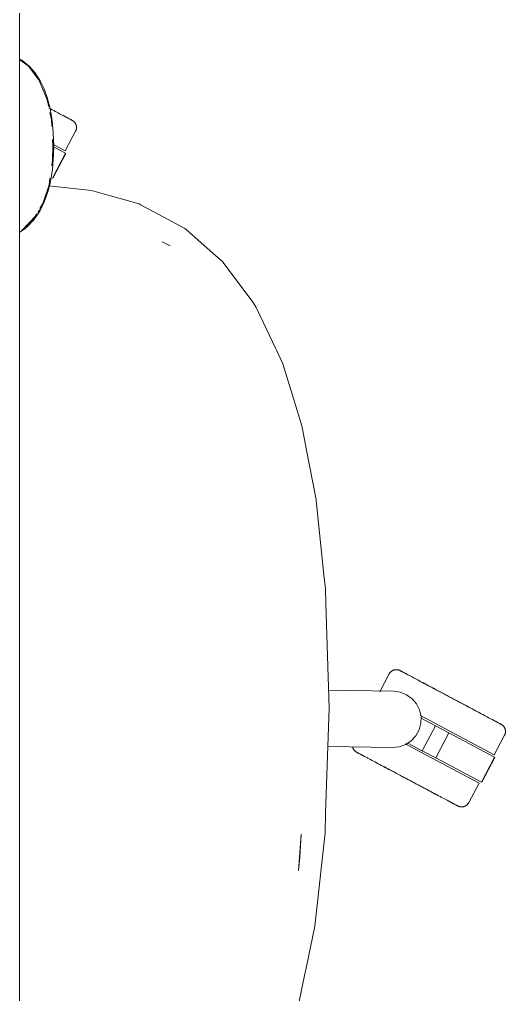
# Model space of a CAD drawing. Header units: millimetres. Extents: x 155927 to 317870, y -36033 to 97293.
# Drawn here: x 213611.9 to 213853.6, y 19080.5 to 19565.6 of the extents above; entities that cross this region are included whole.
import ezdxf

# ---------------------------------------------------------------- set-up
doc = ezdxf.new("R2010")
doc.units = ezdxf.units.MM
doc.header["$MEASUREMENT"] = 0
doc.layers.add('G-IMPT', color=8, linetype='CONTINUOUS', lineweight=9)
doc.layers.add('I-FURN', color=8, linetype='CONTINUOUS', lineweight=9)

msp = doc.modelspace()

# ---------------------------------------------------------------- linework, layer by layer
at = {"layer": 'G-IMPT'}
for p, q in [((213611.88, 19546.01), (213613.07, 19545.33)), ((213611.88, 19545.72), (213616.29, 19542.45)), ((213613.07, 19545.33), (213616.81, 19542.25)), ((213616.29, 19542.45), (213621.51, 19535.66)), ((213619.48, 19539.21), (213616.81, 19542.25)), ((213622.13, 19535.17), (213619.48, 19539.21)), ((213621.51, 19535.66), (213623.35, 19531.27)), ((213622.13, 19535.17), (213624.12, 19531.09)), ((213625.68, 19525.65), (213623.35, 19531.27)), ((213625.7, 19526.76), (213624.12, 19531.09)), ((213625.68, 19525.65), (213626.39, 19522.18)), ((213625.7, 19526.76), (213627.13, 19521.28)), ((213626.95, 19519.43), (213627.72, 19515.68)), ((213628.13, 19515.35), (213627.13, 19521.28)), ((213627.72, 19515.68), (213627.92, 19512.48)), ((213628.13, 19515.35), (213628.7, 19509.2)), ((213628.88, 19502.86), (213628.7, 19509.2)), ((213628.31, 19505.97), (213628.5, 19502.86)), ((213628.27, 19495.69), (213628.5, 19502.86)), ((213628.79, 19498.35), (213628.88, 19502.86)), ((213628.27, 19495.69), (213627.88, 19492.91)), ((213628.79, 19498.35), (213628.22, 19491.04)), ((213627.1, 19484.27), (213628.22, 19491.04)), ((213626.12, 19480.35), (213627.1, 19484.27)), ((213627.01, 19486.73), (213626.55, 19483.43)), ((213626.55, 19483.43), (213623.52, 19474.04)), ((213626.12, 19480.35), (213624.38, 19475.26)), ((213626.43, 19482.93), (213647.71, 19480.51)), ((213649.97, 19479.88), (213647.71, 19480.51)), ((213649.97, 19479.88), (213671.31, 19473.87)), ((213624.38, 19475.26), (213622.18, 19470.62)), ((213621.77, 19471.12), (213620.91, 19469.68)), ((213622.18, 19470.62), (213621.37, 19469.25)), ((213623.52, 19474.04), (213622.05, 19471.59)), ((213671.31, 19473.87), (213672.43, 19473.28)), ((213672.43, 19473.28), (213683.66, 19467.26)), ((213619.75, 19467.83), (213612.85, 19460.44)), ((213618.55, 19465.74), (213612.85, 19460.44)), ((213618.34, 19466.2), (213615.26, 19462.67)), ((213616.06, 19462.75), (213618.92, 19465.79)), ((213619.75, 19467.83), (213618.47, 19466.36)), ((213620.44, 19468.89), (213618.55, 19465.74)), ((213618.92, 19465.79), (213621.37, 19469.25)), ((213683.66, 19467.26), (213694.1, 19461.68)), ((213611.88, 19459.66), (213614.74, 19461.61)), ((213612.85, 19460.44), (213615.26, 19462.67)), ((213616.06, 19462.75), (213614.74, 19461.61)), ((213694.77, 19461.09), (213694.1, 19461.68)), ((213709.55, 19448.08), (213694.77, 19461.09)), ((213684.5, 19454.25), (213682.91, 19455.03)), ((213686.8, 19453.07), (213682.91, 19455.03)), ((213686.8, 19453.07), (213684.5, 19454.25)), ((213709.55, 19448.08), (213712.81, 19445.21)), ((213713.53, 19444.24), (213712.81, 19445.21)), ((213728.1, 19424.74), (213713.53, 19444.24)), ((213728.1, 19424.74), (213728.56, 19423.97)), ((213728.56, 19423.97), (213729.5, 19422.39)), ((213729.93, 19421.68), (213729.5, 19422.39)), ((213729.93, 19421.68), (213739.19, 19402.04)), ((213739.19, 19402.04), (213739.63, 19401.12)), ((213742.82, 19394.36), (213739.63, 19401.12)), ((213742.82, 19394.36), (213748.14, 19377.09)), ((213748.14, 19377.09), (213752.33, 19363.48)), ((213752.33, 19363.48), (213753.79, 19355.88)), ((213754.49, 19352.21), (213753.79, 19355.88)), ((213754.49, 19352.21), (213759.36, 19326.84)), ((213759.45, 19326.37), (213759.36, 19326.84)), ((213759.45, 19326.37), (213763.27, 19289.38)), ((213763.27, 19289.38), (213764, 19282.31)), ((213764.23, 19275.06), (213764, 19282.31)), ((213765.84, 19222.89), (213764.23, 19275.06)), ((213764.14, 19170.71), (213765.84, 19222.89)), ((213764.14, 19170.71), (213763.82, 19160.77)), ((213751.94, 19160.23), (213750.69, 19141.95)), ((213751.94, 19160.23), (213751.3, 19148.9)), ((213763.33, 19156.4), (213763.82, 19160.77)), ((213763.33, 19156.4), (213759.21, 19118.95)), ((213750.69, 19141.95), (213751.3, 19148.9)), ((213758.72, 19114.53), (213759.21, 19118.95)), ((213754.37, 19093.59), (213758.72, 19114.53)), ((213754.37, 19093.59), (213753.61, 19089.91)), ((213753.61, 19089.91), (213750.74, 19076.09))]:
    msp.add_line(p, q, dxfattribs=at)
at = {"layer": 'I-FURN'}
for p, q in [((213611.88, 20022.86), (213611.88, 18422.86)), ((213611.88, 18422.86), (213611.88, 20022.86)), ((213627.36, 19521.16), (213626.53, 19521.6)), ((213628.17, 19520.73), (213627.36, 19521.16)), ((213628.96, 19520.31), (213628.17, 19520.73)), ((213629.72, 19519.9), (213628.96, 19520.31)), ((213630.46, 19519.51), (213629.72, 19519.9)), ((213631.17, 19519.13), (213630.46, 19519.51)), ((213631.84, 19518.77), (213631.17, 19519.13)), ((213632.49, 19518.43), (213631.84, 19518.77)), ((213633.11, 19518.1), (213632.49, 19518.43)), ((213633.69, 19517.79), (213633.11, 19518.1)), ((213633.38, 19517.96), (213633.95, 19517.65)), ((213634.24, 19517.5), (213633.69, 19517.79)), ((213633.95, 19517.65), (213634.48, 19517.37)), ((213634.76, 19517.22), (213634.24, 19517.5)), ((213634.48, 19517.37), (213634.99, 19517.1)), ((213635.24, 19516.97), (213634.76, 19517.22)), ((213634.99, 19517.1), (213635.45, 19516.86)), ((213635.69, 19516.73), (213635.24, 19516.97)), ((213635.45, 19516.86), (213635.88, 19516.63)), ((213636.1, 19516.51), (213635.69, 19516.73)), ((213635.88, 19516.63), (213636.27, 19516.42)), ((213636.47, 19516.31), (213636.1, 19516.51)), ((213636.27, 19516.42), (213636.63, 19516.23)), ((213636.81, 19516.14), (213636.47, 19516.31)), ((213636.63, 19516.23), (213636.95, 19516.06)), ((213637.1, 19515.98), (213636.81, 19516.14)), ((213636.95, 19516.06), (213637.23, 19515.91)), ((213637.36, 19515.84), (213637.1, 19515.98)), ((213637.23, 19515.91), (213637.47, 19515.78)), ((213637.58, 19515.72), (213637.36, 19515.84)), ((213637.47, 19515.78), (213637.67, 19515.68)), ((213637.76, 19515.63), (213637.58, 19515.72)), ((213637.67, 19515.68), (213637.83, 19515.59)), ((213637.9, 19515.55), (213637.76, 19515.63)), ((213637.83, 19515.59), (213637.95, 19515.53)), ((213638, 19515.5), (213637.9, 19515.55)), ((213637.95, 19515.53), (213638.03, 19515.48)), ((213638.06, 19515.47), (213638, 19515.5)), ((213638.03, 19515.48), (213638.08, 19515.46)), ((213638.08, 19515.46), (213638.06, 19515.47)), ((213638.08, 19515.46), (213638.22, 19515.38)), ((213638.08, 19515.46), (213638.08, 19515.46)), ((213638.22, 19515.38), (213638.36, 19515.29)), ((213638.36, 19515.29), (213638.49, 19515.21)), ((213638.49, 19515.21), (213638.63, 19515.11)), ((213638.63, 19515.11), (213638.75, 19515.01)), ((213638.75, 19515.01), (213638.87, 19514.91)), ((213638.87, 19514.91), (213638.99, 19514.8)), ((213638.99, 19514.8), (213639.11, 19514.68)), ((213639.11, 19514.68), (213639.21, 19514.56)), ((213639.21, 19514.56), (213639.32, 19514.44)), ((213639.32, 19514.44), (213639.42, 19514.31)), ((213639.42, 19514.31), (213639.51, 19514.18)), ((213639.51, 19514.18), (213639.6, 19514.05)), ((213639.6, 19514.05), (213639.68, 19513.91)), ((213639.68, 19513.91), (213639.76, 19513.77)), ((213639.76, 19513.77), (213639.83, 19513.62)), ((213639.83, 19513.62), (213639.9, 19513.48)), ((213639.9, 19513.48), (213639.96, 19513.33)), ((213639.96, 19513.33), (213640.01, 19513.17)), ((213640.01, 19513.17), (213640.06, 19513.02)), ((213634.6, 19500.32), (213639.75, 19510.01)), ((213639.77, 19510.05), (213639.75, 19510.01)), ((213639.84, 19510.19), (213639.77, 19510.05)), ((213639.91, 19510.34), (213639.84, 19510.19)), ((213639.97, 19510.49), (213639.91, 19510.34)), ((213640.02, 19510.64), (213639.97, 19510.49)), ((213640.07, 19510.79), (213640.02, 19510.64)), ((213640.06, 19513.02), (213640.1, 19512.86)), ((213640.11, 19510.95), (213640.07, 19510.79)), ((213640.1, 19512.86), (213640.14, 19512.71)), ((213640.14, 19511.11), (213640.11, 19510.95)), ((213640.14, 19512.71), (213640.17, 19512.55)), ((213640.17, 19511.26), (213640.14, 19511.11)), ((213640.17, 19512.55), (213640.19, 19512.39)), ((213640.19, 19511.42), (213640.17, 19511.26)), ((213640.19, 19512.39), (213640.21, 19512.23)), ((213640.21, 19511.59), (213640.19, 19511.42)), ((213640.21, 19512.23), (213640.22, 19512.07)), ((213640.22, 19511.75), (213640.21, 19511.59)), ((213640.22, 19512.07), (213640.22, 19511.91)), ((213640.22, 19511.91), (213640.22, 19511.75)), ((213634.78, 19499.09), (213628.21, 19486.73)), ((213628.38, 19486.64), (213634.95, 19499)), ((213628.97, 19503.31), (213634.6, 19500.32)), ((213629.49, 19501.9), (213634.78, 19499.09)), ((213628.21, 19486.73), (213628.12, 19486.78)), ((213796.99, 19241.41), (213797.13, 19241.49)), ((213797.13, 19241.49), (213797.26, 19241.58)), ((213797.26, 19241.58), (213797.41, 19241.66)), ((213797.41, 19241.66), (213797.55, 19241.73)), ((213797.55, 19241.73), (213797.7, 19241.79)), ((213797.7, 19241.79), (213797.85, 19241.85)), ((213797.85, 19241.85), (213798, 19241.91)), ((213798, 19241.91), (213798.15, 19241.96)), ((213798.15, 19241.96), (213798.31, 19242)), ((213798.31, 19242), (213798.47, 19242.03)), ((213798.47, 19242.03), (213798.62, 19242.06)), ((213798.62, 19242.06), (213798.78, 19242.08)), ((213798.78, 19242.08), (213798.94, 19242.1)), ((213798.94, 19242.1), (213799.1, 19242.11)), ((213799.1, 19242.11), (213799.27, 19242.11)), ((213799.27, 19242.11), (213799.43, 19242.11)), ((213799.43, 19242.11), (213799.59, 19242.1)), ((213799.59, 19242.1), (213799.75, 19242.09)), ((213799.75, 19242.09), (213799.91, 19242.06)), ((213799.91, 19242.06), (213800.07, 19242.04)), ((213800.07, 19242.04), (213800.22, 19242)), ((213800.22, 19242), (213800.38, 19241.96)), ((213800.38, 19241.96), (213800.53, 19241.91)), ((213800.53, 19241.91), (213800.69, 19241.86)), ((213800.69, 19241.86), (213800.84, 19241.8)), ((213800.84, 19241.8), (213800.98, 19241.73)), ((213800.98, 19241.73), (213801.13, 19241.66)), ((213801.13, 19241.66), (213801.17, 19241.64)), ((213801.17, 19241.64), (213801.19, 19241.63)), ((213801.21, 19241.62), (213801.17, 19241.64)), ((213801.17, 19241.64), (213801.17, 19241.64)), ((213801.19, 19241.63), (213801.25, 19241.6)), ((213801.3, 19241.57), (213801.21, 19241.62)), ((213801.25, 19241.6), (213801.35, 19241.55)), ((213801.42, 19241.51), (213801.3, 19241.57)), ((213801.35, 19241.55), (213801.49, 19241.47)), ((213801.58, 19241.42), (213801.42, 19241.51)), ((213801.49, 19241.47), (213801.67, 19241.38)), ((213795.72, 19239.98), (213791.02, 19231.14)), ((213795.72, 19239.98), (213795.79, 19240.12)), ((213795.79, 19240.12), (213795.88, 19240.26)), ((213795.88, 19240.26), (213795.97, 19240.39)), ((213795.97, 19240.39), (213796.06, 19240.52)), ((213796.06, 19240.52), (213796.16, 19240.65)), ((213796.16, 19240.65), (213796.27, 19240.77)), ((213796.27, 19240.77), (213796.38, 19240.89)), ((213796.38, 19240.89), (213796.49, 19241)), ((213796.49, 19241), (213796.61, 19241.11)), ((213796.61, 19241.11), (213796.73, 19241.21)), ((213796.73, 19241.21), (213796.86, 19241.31)), ((213796.86, 19241.31), (213796.99, 19241.41)), ((213801.78, 19241.32), (213801.58, 19241.42)), ((213801.67, 19241.38), (213801.89, 19241.26)), ((213802.02, 19241.19), (213801.78, 19241.32)), ((213801.89, 19241.26), (213802.15, 19241.12)), ((213802.3, 19241.04), (213802.02, 19241.19)), ((213802.15, 19241.12), (213802.44, 19240.96)), ((213802.62, 19240.87), (213802.3, 19241.04)), ((213802.44, 19240.96), (213802.78, 19240.79)), ((213802.97, 19240.68), (213802.62, 19240.87)), ((213802.78, 19240.79), (213803.15, 19240.59)), ((213803.37, 19240.47), (213802.97, 19240.68)), ((213803.15, 19240.59), (213803.56, 19240.37)), ((213803.8, 19240.24), (213803.37, 19240.47)), ((213803.56, 19240.37), (213804.01, 19240.13)), ((213804.26, 19240), (213803.8, 19240.24)), ((213804.01, 19240.13), (213804.49, 19239.88)), ((213804.76, 19239.73), (213804.26, 19240)), ((213804.49, 19239.88), (213805.01, 19239.6)), ((213805.3, 19239.45), (213804.76, 19239.73)), ((213805.01, 19239.6), (213805.56, 19239.31)), ((213805.87, 19239.14), (213805.3, 19239.45)), ((213805.56, 19239.31), (213806.14, 19239)), ((213806.47, 19238.82), (213805.87, 19239.14)), ((213807.1, 19238.49), (213806.47, 19238.82)), ((213807.77, 19238.13), (213807.1, 19238.49)), ((213808.46, 19237.76), (213807.77, 19238.13)), ((213809.18, 19237.38), (213808.46, 19237.76)), ((213809.93, 19236.98), (213809.18, 19237.38)), ((213810.71, 19236.57), (213809.93, 19236.98)), ((213765.56, 19231.92), (213797.9, 19231.35)), ((213811.51, 19236.14), (213810.71, 19236.57)), ((213812.34, 19235.7), (213811.51, 19236.14)), ((213811.89, 19235.94), (213812.72, 19235.5)), ((213813.18, 19235.25), (213812.34, 19235.7)), ((213812.72, 19235.5), (213813.58, 19235.04)), ((213814.05, 19234.79), (213813.18, 19235.25)), ((213813.58, 19235.04), (213814.46, 19234.58)), ((213814.94, 19234.32), (213814.05, 19234.79)), ((213814.46, 19234.58), (213815.35, 19234.1)), ((213815.84, 19233.84), (213814.94, 19234.32)), ((213815.35, 19234.1), (213816.27, 19233.61)), ((213816.77, 19233.35), (213815.84, 19233.84)), ((213816.27, 19233.61), (213817.2, 19233.12)), ((213817.7, 19232.85), (213816.77, 19233.35)), ((213817.2, 19233.12), (213818.14, 19232.62)), ((213818.65, 19232.34), (213817.7, 19232.85)), ((213818.14, 19232.62), (213819.1, 19232.11)), ((213819.62, 19231.83), (213818.65, 19232.34)), ((213819.1, 19232.11), (213820.07, 19231.59)), ((213820.59, 19231.31), (213819.62, 19231.83)), ((213797.9, 19231.35), (213801.25, 19230.89)), ((213801.25, 19230.89), (213804.38, 19229.64)), ((213804.38, 19229.64), (213807.12, 19227.67)), ((213807.12, 19227.67), (213809.31, 19225.11)), ((213820.07, 19231.59), (213821.04, 19231.07)), ((213821.58, 19230.79), (213820.59, 19231.31)), ((213821.04, 19231.07), (213822.03, 19230.55)), ((213822.57, 19230.26), (213821.58, 19230.79)), ((213822.03, 19230.55), (213823.03, 19230.02)), ((213823.56, 19229.73), (213822.57, 19230.26)), ((213823.03, 19230.02), (213824.02, 19229.49)), ((213824.57, 19229.2), (213823.56, 19229.73)), ((213824.02, 19229.49), (213825.03, 19228.96)), ((213825.57, 19228.67), (213824.57, 19229.2)), ((213825.03, 19228.96), (213826.03, 19228.42)), ((213826.58, 19228.13), (213825.57, 19228.67)), ((213826.03, 19228.42), (213827.04, 19227.89)), ((213827.58, 19227.6), (213826.58, 19228.13)), ((213827.04, 19227.89), (213828.04, 19227.35)), ((213828.58, 19227.07), (213827.58, 19227.6)), ((213828.04, 19227.35), (213829.04, 19226.82)), ((213829.58, 19226.53), (213828.58, 19227.07)), ((213809.31, 19225.11), (213810.83, 19222.1)), ((213810.83, 19222.1), (213811.58, 19218.81)), ((213829.04, 19226.82), (213830.04, 19226.29)), ((213830.58, 19226.01), (213829.58, 19226.53)), ((213830.04, 19226.29), (213831.03, 19225.76)), ((213831.56, 19225.48), (213830.58, 19226.01)), ((213831.03, 19225.76), (213832.02, 19225.24)), ((213832.54, 19224.96), (213831.56, 19225.48)), ((213832.02, 19225.24), (213832.99, 19224.72)), ((213833.51, 19224.45), (213832.54, 19224.96)), ((213832.99, 19224.72), (213833.95, 19224.21)), ((213834.47, 19223.94), (213833.51, 19224.45)), ((213833.95, 19224.21), (213834.9, 19223.7)), ((213835.41, 19223.43), (213834.47, 19223.94)), ((213834.9, 19223.7), (213835.84, 19223.21)), ((213836.34, 19222.94), (213835.41, 19223.43)), ((213835.84, 19223.21), (213836.76, 19222.72)), ((213837.26, 19222.45), (213836.34, 19222.94)), ((213836.76, 19222.72), (213837.31, 19222.42)), ((213838.15, 19221.98), (213837.26, 19222.45)), ((213811.24, 19219.3), (213847.96, 19199.78)), ((213811.58, 19218.81), (213811.52, 19215.43)), ((213811.65, 19217.95), (213818.79, 19214.15)), ((213839.03, 19221.51), (213838.15, 19221.98)), ((213839.89, 19221.06), (213839.03, 19221.51)), ((213840.72, 19220.61), (213839.89, 19221.06)), ((213841.53, 19220.18), (213840.72, 19220.61)), ((213842.32, 19219.76), (213841.53, 19220.18)), ((213843.08, 19219.36), (213842.32, 19219.76)), ((213843.82, 19218.97), (213843.08, 19219.36)), ((213844.52, 19218.59), (213843.82, 19218.97)), ((213845.2, 19218.23), (213844.52, 19218.59)), ((213845.85, 19217.88), (213845.2, 19218.23)), ((213846.47, 19217.56), (213845.85, 19217.88)), ((213847.05, 19217.25), (213846.47, 19217.56)), ((213846.74, 19217.41), (213847.31, 19217.11)), ((213847.6, 19216.95), (213847.05, 19217.25)), ((213811.52, 19215.43), (213810.66, 19212.17)), ((213818.79, 19214.15), (213812.22, 19201.79)), ((213818.79, 19214.15), (213825.43, 19210.62)), ((213847.31, 19217.11), (213847.84, 19216.82)), ((213848.12, 19216.68), (213847.6, 19216.95)), ((213847.84, 19216.82), (213848.34, 19216.56)), ((213848.6, 19216.42), (213848.12, 19216.68)), ((213848.34, 19216.56), (213848.81, 19216.31)), ((213849.05, 19216.18), (213848.6, 19216.42)), ((213848.81, 19216.31), (213849.24, 19216.08)), ((213849.46, 19215.97), (213849.05, 19216.18)), ((213849.24, 19216.08), (213849.63, 19215.87)), ((213849.83, 19215.77), (213849.46, 19215.97)), ((213849.63, 19215.87), (213849.99, 19215.68)), ((213850.17, 19215.59), (213849.83, 19215.77)), ((213849.99, 19215.68), (213850.31, 19215.51)), ((213850.46, 19215.43), (213850.17, 19215.59)), ((213850.31, 19215.51), (213850.59, 19215.37)), ((213850.72, 19215.29), (213850.46, 19215.43)), ((213850.59, 19215.37), (213850.83, 19215.24)), ((213850.94, 19215.18), (213850.72, 19215.29)), ((213850.83, 19215.24), (213851.03, 19215.13)), ((213851.12, 19215.08), (213850.94, 19215.18)), ((213851.03, 19215.13), (213851.19, 19215.05)), ((213851.26, 19215.01), (213851.12, 19215.08)), ((213851.19, 19215.05), (213851.31, 19214.98)), ((213851.36, 19214.95), (213851.26, 19215.01)), ((213851.31, 19214.98), (213851.39, 19214.94)), ((213851.42, 19214.92), (213851.36, 19214.95)), ((213851.39, 19214.94), (213851.44, 19214.91)), ((213851.44, 19214.91), (213851.42, 19214.92)), ((213851.44, 19214.91), (213851.58, 19214.83)), ((213851.44, 19214.91), (213851.44, 19214.91)), ((213851.58, 19214.83), (213851.72, 19214.75)), ((213851.72, 19214.75), (213851.85, 19214.66)), ((213851.85, 19214.66), (213851.98, 19214.56)), ((213851.98, 19214.56), (213852.11, 19214.46)), ((213852.11, 19214.46), (213852.23, 19214.36)), ((213852.23, 19214.36), (213852.35, 19214.25)), ((213852.35, 19214.25), (213852.46, 19214.14)), ((213852.46, 19214.14), (213852.57, 19214.02)), ((213852.57, 19214.02), (213852.68, 19213.89)), ((213852.68, 19213.89), (213852.78, 19213.77)), ((213852.78, 19213.77), (213852.87, 19213.64)), ((213852.87, 19213.64), (213852.96, 19213.5)), ((213852.96, 19213.5), (213853.04, 19213.36)), ((213853.04, 19213.36), (213853.12, 19213.22)), ((213853.12, 19213.22), (213853.19, 19213.08)), ((213853.19, 19213.08), (213853.26, 19212.93)), ((213853.26, 19212.93), (213853.32, 19212.78)), ((213853.32, 19212.78), (213853.37, 19212.63)), ((213853.37, 19212.63), (213853.42, 19212.48)), ((213853.42, 19212.48), (213853.46, 19212.32)), ((213853.46, 19212.32), (213853.5, 19212.16)), ((213809.04, 19209.21), (213806.75, 19206.73)), ((213810.66, 19212.17), (213809.04, 19209.21)), ((213825.43, 19210.62), (213818.86, 19198.26)), ((213825.43, 19210.62), (213848.14, 19198.54)), ((213847.96, 19199.78), (213853.11, 19209.46)), ((213853.13, 19209.5), (213853.11, 19209.46)), ((213853.2, 19209.64), (213853.13, 19209.5)), ((213853.26, 19209.79), (213853.2, 19209.64)), ((213853.32, 19209.94), (213853.26, 19209.79)), ((213853.38, 19210.09), (213853.32, 19209.94)), ((213853.42, 19210.25), (213853.38, 19210.09)), ((213853.47, 19210.4), (213853.42, 19210.25)), ((213853.5, 19210.56), (213853.47, 19210.4)), ((213853.5, 19212.16), (213853.53, 19212)), ((213853.53, 19210.72), (213853.5, 19210.56)), ((213853.53, 19212), (213853.55, 19211.84)), ((213853.55, 19210.88), (213853.53, 19210.72)), ((213853.55, 19211.84), (213853.57, 19211.68)), ((213853.57, 19211.04), (213853.55, 19210.88)), ((213853.57, 19211.68), (213853.58, 19211.52)), ((213853.58, 19211.2), (213853.57, 19211.04)), ((213853.58, 19211.52), (213853.58, 19211.36)), ((213853.58, 19211.36), (213853.58, 19211.2)), ((213797.42, 19203.37), (213765.23, 19203.93)), ((213777.55, 19203.62), (213777.51, 19203.78)), ((213777.59, 19203.46), (213777.55, 19203.62)), ((213777.64, 19203.31), (213777.59, 19203.46)), ((213777.69, 19203.16), (213777.64, 19203.31)), ((213777.75, 19203.01), (213777.69, 19203.16)), ((213777.82, 19202.86), (213777.75, 19203.01)), ((213777.89, 19202.72), (213777.82, 19202.86)), ((213777.97, 19202.58), (213777.89, 19202.72)), ((213800.77, 19203.72), (213797.42, 19203.37)), ((213803.95, 19204.86), (213800.77, 19203.72)), ((213803.7, 19205.19), (213840.45, 19185.65)), ((213806.75, 19206.73), (213803.95, 19204.86)), ((213812.22, 19201.79), (213805.08, 19205.59)), ((213778.05, 19202.44), (213777.97, 19202.58)), ((213778.14, 19202.3), (213778.05, 19202.44)), ((213778.24, 19202.17), (213778.14, 19202.3)), ((213778.33, 19202.05), (213778.24, 19202.17)), ((213778.44, 19201.92), (213778.33, 19202.05)), ((213778.55, 19201.8), (213778.44, 19201.92)), ((213778.66, 19201.69), (213778.55, 19201.8)), ((213778.78, 19201.58), (213778.66, 19201.69)), ((213778.9, 19201.47), (213778.78, 19201.58)), ((213779.03, 19201.37), (213778.9, 19201.47)), ((213779.16, 19201.28), (213779.03, 19201.37)), ((213779.29, 19201.19), (213779.16, 19201.28)), ((213779.43, 19201.11), (213779.29, 19201.19)), ((213779.57, 19201.03), (213779.43, 19201.11)), ((213779.58, 19201.02), (213779.57, 19201.03)), ((213779.57, 19201.03), (213779.59, 19201.02)), ((213779.62, 19201), (213779.58, 19201.02)), ((213779.59, 19201.02), (213779.65, 19200.98)), ((213779.7, 19200.96), (213779.62, 19201)), ((213779.65, 19200.98), (213779.75, 19200.93)), ((213779.82, 19200.89), (213779.7, 19200.96)), ((213779.75, 19200.93), (213779.89, 19200.86)), ((213779.98, 19200.81), (213779.82, 19200.89)), ((213779.89, 19200.86), (213780.07, 19200.76)), ((213780.19, 19200.7), (213779.98, 19200.81)), ((213780.07, 19200.76), (213780.29, 19200.64)), ((213780.43, 19200.57), (213780.19, 19200.7)), ((213780.29, 19200.64), (213780.55, 19200.51)), ((213780.71, 19200.42), (213780.43, 19200.57)), ((213780.55, 19200.51), (213780.85, 19200.35)), ((213781.02, 19200.26), (213780.71, 19200.42)), ((213780.85, 19200.35), (213781.18, 19200.17)), ((213781.38, 19200.07), (213781.02, 19200.26)), ((213781.18, 19200.17), (213781.56, 19199.97)), ((213781.77, 19199.86), (213781.38, 19200.07)), ((213781.56, 19199.97), (213781.97, 19199.75)), ((213782.2, 19199.63), (213781.77, 19199.86)), ((213781.97, 19199.75), (213782.41, 19199.52)), ((213782.67, 19199.38), (213782.2, 19199.63)), ((213782.41, 19199.52), (213782.89, 19199.26)), ((213783.17, 19199.11), (213782.67, 19199.38)), ((213782.89, 19199.26), (213783.41, 19198.99)), ((213783.7, 19198.83), (213783.17, 19199.11)), ((213783.41, 19198.99), (213783.96, 19198.69)), ((213784.27, 19198.53), (213783.7, 19198.83)), ((213783.96, 19198.69), (213784.55, 19198.38)), ((213784.55, 19198.38), (213785.16, 19198.05)), ((213785.16, 19198.05), (213785.81, 19197.71)), ((213818.86, 19198.26), (213812.22, 19201.79)), ((213841.57, 19186.18), (213818.86, 19198.26)), ((213848.14, 19198.54), (213841.57, 19186.18)), ((213841.74, 19186.09), (213848.31, 19198.45)), ((213785.81, 19197.71), (213786.49, 19197.35)), ((213786.49, 19197.35), (213787.19, 19196.97)), ((213787.19, 19196.97), (213787.93, 19196.58)), ((213787.93, 19196.58), (213788.69, 19196.18)), ((213788.69, 19196.18), (213789.48, 19195.76)), ((213789.48, 19195.76), (213790.29, 19195.33)), ((213790.29, 19195.33), (213791.13, 19194.88)), ((213791.13, 19194.88), (213791.98, 19194.43)), ((213791.98, 19194.43), (213792.86, 19193.96)), ((213792.86, 19193.96), (213793.76, 19193.49)), ((213794.25, 19193.22), (213793.34, 19193.71)), ((213793.76, 19193.49), (213794.67, 19193)), ((213795.17, 19192.73), (213794.25, 19193.22)), ((213794.67, 19193), (213795.6, 19192.51)), ((213796.11, 19192.23), (213795.17, 19192.73)), ((213795.6, 19192.51), (213796.54, 19192)), ((213797.06, 19191.73), (213796.11, 19192.23)), ((213796.54, 19192), (213797.5, 19191.49)), ((213798.02, 19191.22), (213797.06, 19191.73)), ((213797.5, 19191.49), (213798.47, 19190.98)), ((213799, 19190.7), (213798.02, 19191.22)), ((213798.47, 19190.98), (213799.45, 19190.46)), ((213799.98, 19190.18), (213799, 19190.7)), ((213799.45, 19190.46), (213800.44, 19189.93)), ((213800.97, 19189.65), (213799.98, 19190.18)), ((213800.44, 19189.93), (213801.43, 19189.41)), ((213801.97, 19189.12), (213800.97, 19189.65)), ((213801.43, 19189.41), (213802.43, 19188.87)), ((213802.97, 19188.59), (213801.97, 19189.12)), ((213802.43, 19188.87), (213803.43, 19188.34)), ((213803.97, 19188.05), (213802.97, 19188.59)), ((213803.43, 19188.34), (213804.44, 19187.81)), ((213804.98, 19187.52), (213803.97, 19188.05)), ((213804.44, 19187.81), (213805.44, 19187.27)), ((213805.98, 19186.98), (213804.98, 19187.52)), ((213805.44, 19187.27), (213806.45, 19186.74)), ((213806.99, 19186.45), (213805.98, 19186.98)), ((213806.45, 19186.74), (213807.45, 19186.21)), ((213807.99, 19185.92), (213806.99, 19186.45)), ((213807.45, 19186.21), (213808.44, 19185.68)), ((213808.98, 19185.39), (213807.99, 19185.92)), ((213808.44, 19185.68), (213809.44, 19185.15)), ((213809.97, 19184.87), (213808.98, 19185.39)), ((213809.44, 19185.15), (213810.42, 19184.63)), ((213810.95, 19184.34), (213809.97, 19184.87)), ((213810.42, 19184.63), (213811.39, 19184.11)), ((213811.92, 19183.83), (213810.95, 19184.34)), ((213811.39, 19184.11), (213812.36, 19183.59)), ((213812.87, 19183.32), (213811.92, 19183.83)), ((213812.36, 19183.59), (213813.31, 19183.09)), ((213813.82, 19182.82), (213812.87, 19183.32)), ((213835.3, 19175.96), (213840.45, 19185.65)), ((213813.31, 19183.09), (213814.25, 19182.59)), ((213814.75, 19182.32), (213813.82, 19182.82)), ((213814.25, 19182.59), (213815.17, 19182.1)), ((213815.66, 19181.84), (213814.75, 19182.32)), ((213815.17, 19182.1), (213816.07, 19181.62)), ((213816.56, 19181.36), (213815.66, 19181.84)), ((213816.07, 19181.62), (213816.96, 19181.15)), ((213817.43, 19180.9), (213816.56, 19181.36)), ((213816.96, 19181.15), (213817.83, 19180.68)), ((213818.29, 19180.44), (213817.43, 19180.9)), ((213817.83, 19180.68), (213818.68, 19180.23)), ((213819.13, 19180), (213818.29, 19180.44)), ((213818.68, 19180.23), (213819.5, 19179.8)), ((213819.5, 19179.8), (213820.3, 19179.37)), ((213820.3, 19179.37), (213821.08, 19178.96)), ((213821.08, 19178.96), (213821.83, 19178.56)), ((213821.83, 19178.56), (213822.55, 19178.17)), ((213822.55, 19178.17), (213823.24, 19177.81)), ((213823.24, 19177.81), (213823.91, 19177.45)), ((213823.91, 19177.45), (213824.54, 19177.12)), ((213824.54, 19177.12), (213825.14, 19176.8)), ((213825.45, 19176.63), (213824.87, 19176.94)), ((213825.14, 19176.8), (213825.71, 19176.49)), ((213826.01, 19176.34), (213825.45, 19176.63)), ((213825.71, 19176.49), (213826.25, 19176.21)), ((213826.52, 19176.06), (213826.01, 19176.34)), ((213826.25, 19176.21), (213826.75, 19175.94)), ((213827, 19175.81), (213826.52, 19176.06)), ((213826.75, 19175.94), (213827.21, 19175.69)), ((213827.45, 19175.57), (213827, 19175.81)), ((213827.21, 19175.69), (213827.64, 19175.47)), ((213827.86, 19175.35), (213827.45, 19175.57)), ((213827.64, 19175.47), (213828.04, 19175.26)), ((213828.23, 19175.15), (213827.86, 19175.35)), ((213828.04, 19175.26), (213828.39, 19175.07)), ((213828.57, 19174.97), (213828.23, 19175.15)), ((213828.39, 19175.07), (213828.71, 19174.9)), ((213828.87, 19174.82), (213828.57, 19174.97)), ((213828.71, 19174.9), (213828.99, 19174.75)), ((213829.13, 19174.68), (213828.87, 19174.82)), ((213828.99, 19174.75), (213829.23, 19174.62)), ((213829.34, 19174.56), (213829.13, 19174.68)), ((213829.23, 19174.62), (213829.43, 19174.52)), ((213829.52, 19174.47), (213829.34, 19174.56)), ((213829.43, 19174.52), (213829.59, 19174.43)), ((213829.66, 19174.39), (213829.52, 19174.47)), ((213829.59, 19174.43), (213829.72, 19174.37)), ((213829.77, 19174.34), (213829.66, 19174.39)), ((213829.72, 19174.37), (213829.8, 19174.32)), ((213829.83, 19174.31), (213829.77, 19174.34)), ((213829.8, 19174.32), (213829.84, 19174.3)), ((213829.85, 19174.3), (213829.83, 19174.31)), ((213829.84, 19174.3), (213829.85, 19174.3)), ((213829.88, 19174.28), (213829.85, 19174.3)), ((213830.03, 19174.2), (213829.88, 19174.28)), ((213830.18, 19174.14), (213830.03, 19174.2)), ((213830.33, 19174.08), (213830.18, 19174.14)), ((213830.48, 19174.03), (213830.33, 19174.08)), ((213830.63, 19173.98), (213830.48, 19174.03)), ((213830.79, 19173.94), (213830.63, 19173.98)), ((213830.95, 19173.9), (213830.79, 19173.94)), ((213831.1, 19173.87), (213830.95, 19173.9)), ((213831.26, 19173.85), (213831.1, 19173.87)), ((213831.42, 19173.84), (213831.26, 19173.85)), ((213831.58, 19173.83), (213831.42, 19173.84)), ((213831.75, 19173.82), (213831.58, 19173.83)), ((213831.91, 19173.83), (213831.75, 19173.82)), ((213832.07, 19173.84), (213831.91, 19173.83)), ((213832.23, 19173.85), (213832.07, 19173.84)), ((213832.39, 19173.88), (213832.23, 19173.85)), ((213832.55, 19173.91), (213832.39, 19173.88)), ((213832.7, 19173.94), (213832.55, 19173.91)), ((213832.86, 19173.98), (213832.7, 19173.94)), ((213833.01, 19174.03), (213832.86, 19173.98)), ((213833.17, 19174.09), (213833.01, 19174.03)), ((213833.31, 19174.15), (213833.17, 19174.09)), ((213833.46, 19174.21), (213833.31, 19174.15)), ((213833.61, 19174.28), (213833.46, 19174.21)), ((213833.75, 19174.36), (213833.61, 19174.28)), ((213833.89, 19174.44), (213833.75, 19174.36)), ((213834.02, 19174.53), (213833.89, 19174.44)), ((213834.15, 19174.63), (213834.02, 19174.53)), ((213834.28, 19174.73), (213834.15, 19174.63)), ((213834.4, 19174.83), (213834.28, 19174.73)), ((213834.52, 19174.94), (213834.4, 19174.83)), ((213834.63, 19175.05), (213834.52, 19174.94)), ((213834.74, 19175.17), (213834.63, 19175.05)), ((213834.85, 19175.29), (213834.74, 19175.17)), ((213834.95, 19175.42), (213834.85, 19175.29)), ((213835.04, 19175.55), (213834.95, 19175.42)), ((213835.13, 19175.68), (213835.04, 19175.55)), ((213835.22, 19175.82), (213835.13, 19175.68)), ((213835.3, 19175.96), (213835.22, 19175.82))]:
    msp.add_line(p, q, dxfattribs=at)
msp.add_arc((213797.85, 19217.36), 13.81, 12.3473, 17.336, dxfattribs=at)
msp.add_open_spline([(213811.17, 19221), (213811.29, 19220.58), (213811.36, 19220.15), (213811.42, 19219.71)], degree=3, dxfattribs=at)

doc.saveas('drawing.dxf')
